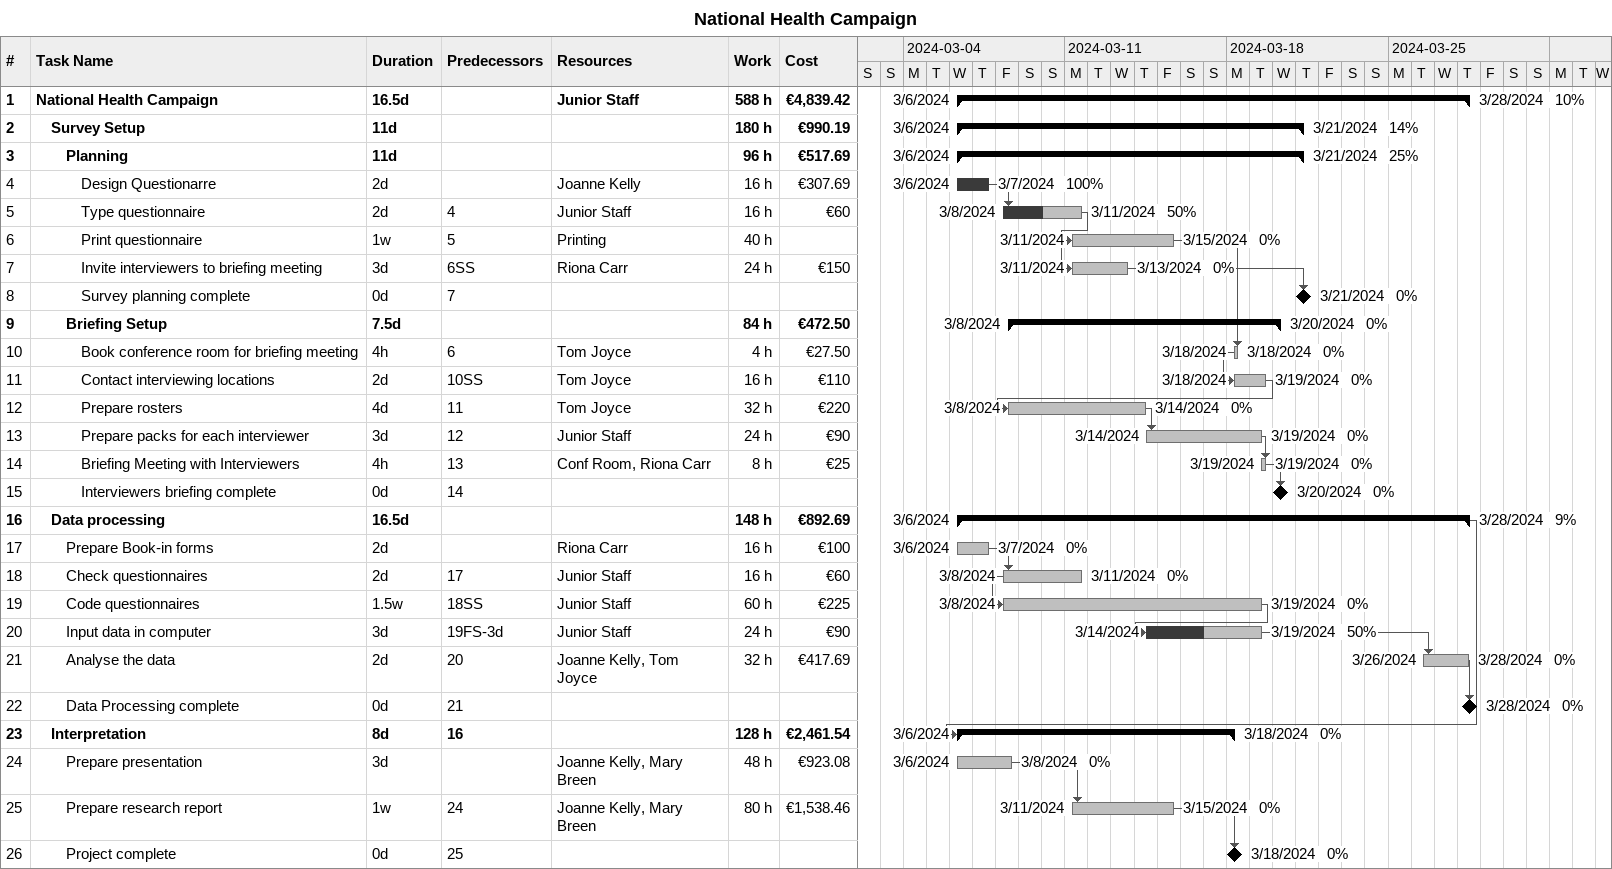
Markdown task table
National Health Campaign

| ID | Level | Task | Duration | Start | Finish | Predecessors | Resources | % complete | Work (h) | Cost (€) |
|---|---|---|---|---|---|---|---|---|---|---|
| 1 | 1 | **National Health Campaign** | 16.5d | 2024-03-06 | 2024-03-28 |  | Junior Staff | 10 | 588 | 4839.42 |
| 2 | 2 | **Survey Setup** | 11d | 2024-03-06 | 2024-03-21 |  |  | 14 | 180 | 990.19 |
| 3 | 3 | **Planning** | 11d | 2024-03-06 | 2024-03-21 |  |  | 25 | 96 | 517.69 |
| 4 | 4 | Design Questionarre | 2d | 2024-03-06 | 2024-03-07 |  | Joanne Kelly | 100 | 16 | 307.69 |
| 5 | 4 | Type questionnaire | 2d | 2024-03-08 | 2024-03-11 | 4 | Junior Staff | 50 | 16 | 60 |
| 6 | 4 | Print questionnaire | 1w | 2024-03-11 | 2024-03-15 | 5 | Printing | 0 | 40 |  |
| 7 | 4 | Invite interviewers to briefing meeting | 3d | 2024-03-11 | 2024-03-13 | 6SS | Riona Carr | 0 | 24 | 150 |
| 8 | 4 | Survey planning complete | 0d | 2024-03-21 | 2024-03-21 | 7 |  | 0 |  |  |
| 9 | 3 | **Briefing Setup** | 7.5d | 2024-03-08 | 2024-03-20 |  |  | 0 | 84 | 472.50 |
| 10 | 4 | Book conference room for briefing meeting | 4h | 2024-03-18 | 2024-03-18 | 6 | Tom Joyce | 0 | 4 | 27.50 |
| 11 | 4 | Contact interviewing locations | 2d | 2024-03-18 | 2024-03-19 | 10SS | Tom Joyce | 0 | 16 | 110 |
| 12 | 4 | Prepare rosters | 4d | 2024-03-08 | 2024-03-14 | 11 | Tom Joyce | 0 | 32 | 220 |
| 13 | 4 | Prepare packs for each interviewer | 3d | 2024-03-14 | 2024-03-19 | 12 | Junior Staff | 0 | 24 | 90 |
| 14 | 4 | Briefing Meeting with Interviewers | 4h | 2024-03-19 | 2024-03-19 | 13 | Conf Room, Riona Carr | 0 | 8 | 25 |
| 15 | 4 | Interviewers briefing complete | 0d | 2024-03-20 | 2024-03-20 | 14 |  | 0 |  |  |
| 16 | 2 | **Data processing** | 16.5d | 2024-03-06 | 2024-03-28 |  |  | 9 | 148 | 892.69 |
| 17 | 3 | Prepare Book-in forms | 2d | 2024-03-06 | 2024-03-07 |  | Riona Carr | 0 | 16 | 100 |
| 18 | 3 | Check questionnaires | 2d | 2024-03-08 | 2024-03-11 | 17 | Junior Staff | 0 | 16 | 60 |
| 19 | 3 | Code questionnaires | 1.5w | 2024-03-08 | 2024-03-19 | 18SS | Junior Staff | 0 | 60 | 225 |
| 20 | 3 | Input data in computer | 3d | 2024-03-14 | 2024-03-19 | 19FS-3d | Junior Staff | 50 | 24 | 90 |
| 21 | 3 | Analyse the data | 2d | 2024-03-26 | 2024-03-28 | 20 | Joanne Kelly, Tom Joyce | 0 | 32 | 417.69 |
| 22 | 3 | Data Processing complete | 0d | 2024-03-28 | 2024-03-28 | 21 |  | 0 |  |  |
| 23 | 2 | **Interpretation** | 8d | 2024-03-06 | 2024-03-18 | 16 |  | 0 | 128 | 2461.54 |
| 24 | 3 | Prepare presentation | 3d | 2024-03-06 | 2024-03-08 |  | Joanne Kelly, Mary Breen | 0 | 48 | 923.08 |
| 25 | 3 | Prepare research report | 1w | 2024-03-11 | 2024-03-15 | 24 | Joanne Kelly, Mary Breen | 0 | 80 | 1538.46 |
| 26 | 3 | Project complete | 0d | 2024-03-18 | 2024-03-18 | 25 |  | 0 |  |  |
